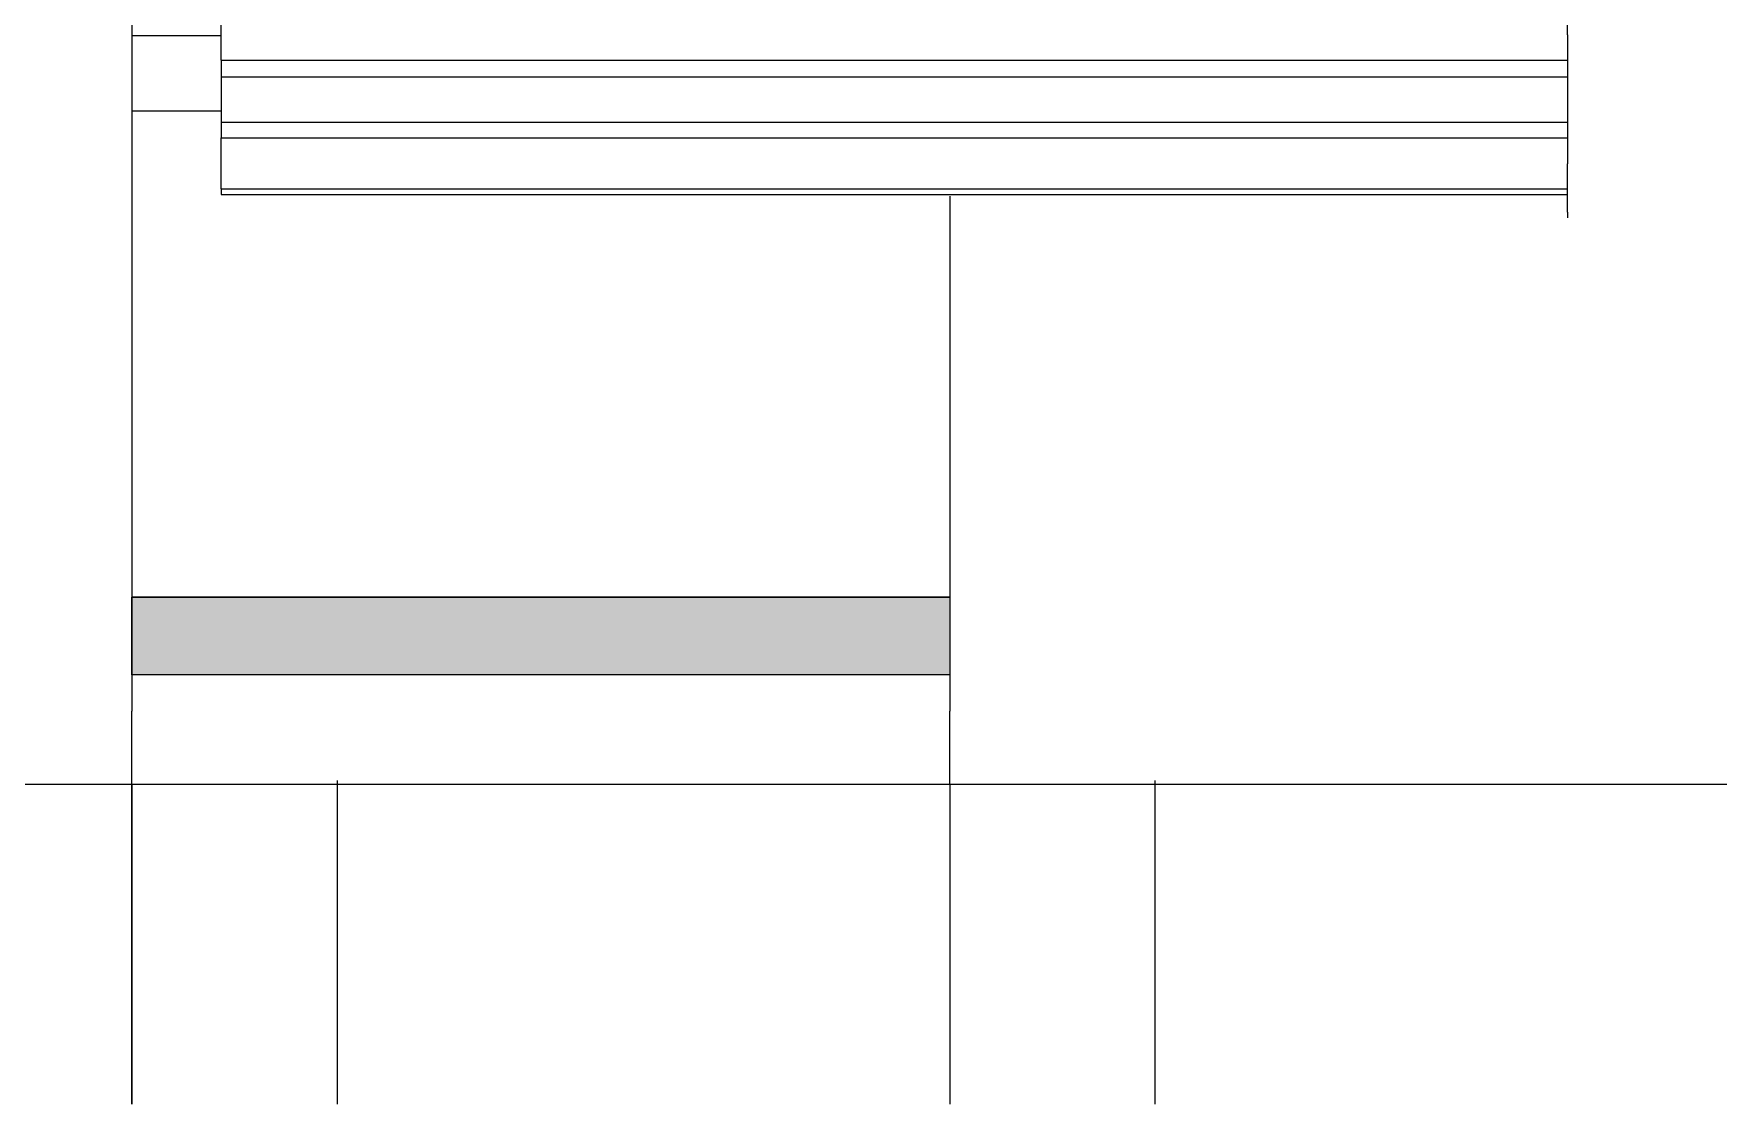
# Model space of a CAD drawing. Header units: millimetres. Extents: x 6750 to 121550, y -28210 to 66060.
# Drawn here: x 37122.21 to 37159.21, y 64762.84 to 64786.35 of the extents above; entities that cross this region are included whole.
import ezdxf

# ---------------------------------------------------------------- set-up
doc = ezdxf.new("R2010")
doc.units = ezdxf.units.MM
doc.layers.add('3', color=3, linetype='Continuous')
doc.layers.add('4', color=4, linetype='Continuous')

# ---------------------------------------------------------------- blocks, each defined once
blk = doc.blocks.new('3a2sd1zx35c4')
at = {"layer": '4', "linetype": 'ByBlock'}
blk.add_hatch(color=256, dxfattribs=at).paths.add_polyline_path([(764592.702, 174547.368), (764574.74, 174547.368), (764574.74, 174545.662), (764592.702, 174545.662)])
at = {"linetype": 'Continuous', "lineweight": 0}
for p, q in [((764610.664, 174572.205), (764610.664, 174555.624)), ((764574.74, 174559.693), (764574.74, 174558.04)), ((764576.697, 174559.693), (764574.74, 174559.693)), ((764576.697, 174558.04), (764574.74, 174558.04)), ((764574.74, 174558.04), (764574.74, 174544.86)), ((764592.702, 174556.173), (764592.702, 174544.86)), ((764610.664, 174555.624), (764610.664, 174544.86)), ((764574.74, 174543.254), (764574.74, 174544.86)), ((764592.702, 174543.254), (764592.702, 174544.86)), ((764610.664, 174543.254), (764610.664, 174544.86)), ((764574.74, 174536.23), (764574.74, 174544.057)), ((764592.702, 174543.254), (764574.74, 174543.254)), ((764579.256, 174536.23), (764579.256, 174543.338)), ((764592.702, 174543.254), (764592.702, 174536.23)), ((764610.664, 174543.254), (764592.702, 174543.254)), ((764597.218, 174536.23), (764597.218, 174543.338)), ((764610.664, 174543.254), (764610.664, 174536.23))]:
    blk.add_line(p, q, dxfattribs=at)
at = {"linetype": 'Continuous', "lineweight": 5}
for p, q in [((764574.74, 174558.04), (764574.74, 174544.86)), ((764592.702, 174555.697), (764592.702, 174544.86)), ((764592.702, 174555.697), (764592.702, 174544.86)), ((764574.74, 174543.254), (764574.74, 174544.86)), ((764592.702, 174543.254), (764592.702, 174544.86)), ((764592.702, 174543.254), (764592.702, 174544.86))]:
    blk.add_line(p, q, dxfattribs=at)
at = {"layer": '3', "linetype": 'Continuous', "lineweight": 0}
for p, q in [((764576.697, 174559.159), (764576.697, 174562.612)), ((764606.271, 174559.712), (764606.271, 174562.567)), ((764606.271, 174559.712), (764606.271, 174556.879)), ((764576.697, 174559.159), (764606.271, 174559.159)), ((764576.697, 174559.159), (764576.697, 174558.796)), ((764576.697, 174558.796), (764606.271, 174558.796)), ((764576.697, 174558.796), (764576.697, 174557.795)), ((764576.697, 174557.795), (764606.271, 174557.795)), ((764576.697, 174557.795), (764576.697, 174557.45)), ((764576.697, 174557.45), (764606.271, 174557.45)), ((764576.697, 174556.336), (764576.697, 174557.45)), ((764606.271, 174555.822), (764606.271, 174556.879)), ((764576.697, 174556.336), (764606.271, 174556.336)), ((764576.697, 174556.336), (764576.697, 174556.211)), ((764576.697, 174556.212), (764606.271, 174556.212)), ((764576.697, 174556.211), (764606.271, 174556.211)), ((764606.271, 174555.822), (764606.271, 174555.697))]:
    blk.add_line(p, q, dxfattribs=at)
at = {"layer": '4', "linetype": 'ByBlock', "lineweight": 5}
blk.add_line((764592.702, 174547.368), (764574.74, 174547.368), dxfattribs=at)
at = {"layer": '4', "linetype": 'ByBlock'}
for p, q in [((764574.74, 174547.368), (764592.702, 174547.368)), ((764574.74, 174545.662), (764574.74, 174547.368)), ((764592.702, 174547.368), (764592.702, 174545.662)), ((764592.702, 174545.662), (764574.74, 174545.662))]:
    blk.add_line(p, q, dxfattribs=at)

msp = doc.modelspace()

# ---------------------------------------------------------------- block references
at = {"lineweight": 5}
for p in [(-727486.3, -109773.387), (-727450.375, -109773.387)]:
    msp.add_blockref('3a2sd1zx35c4', p, dxfattribs=at)

doc.saveas('drawing.dxf')
